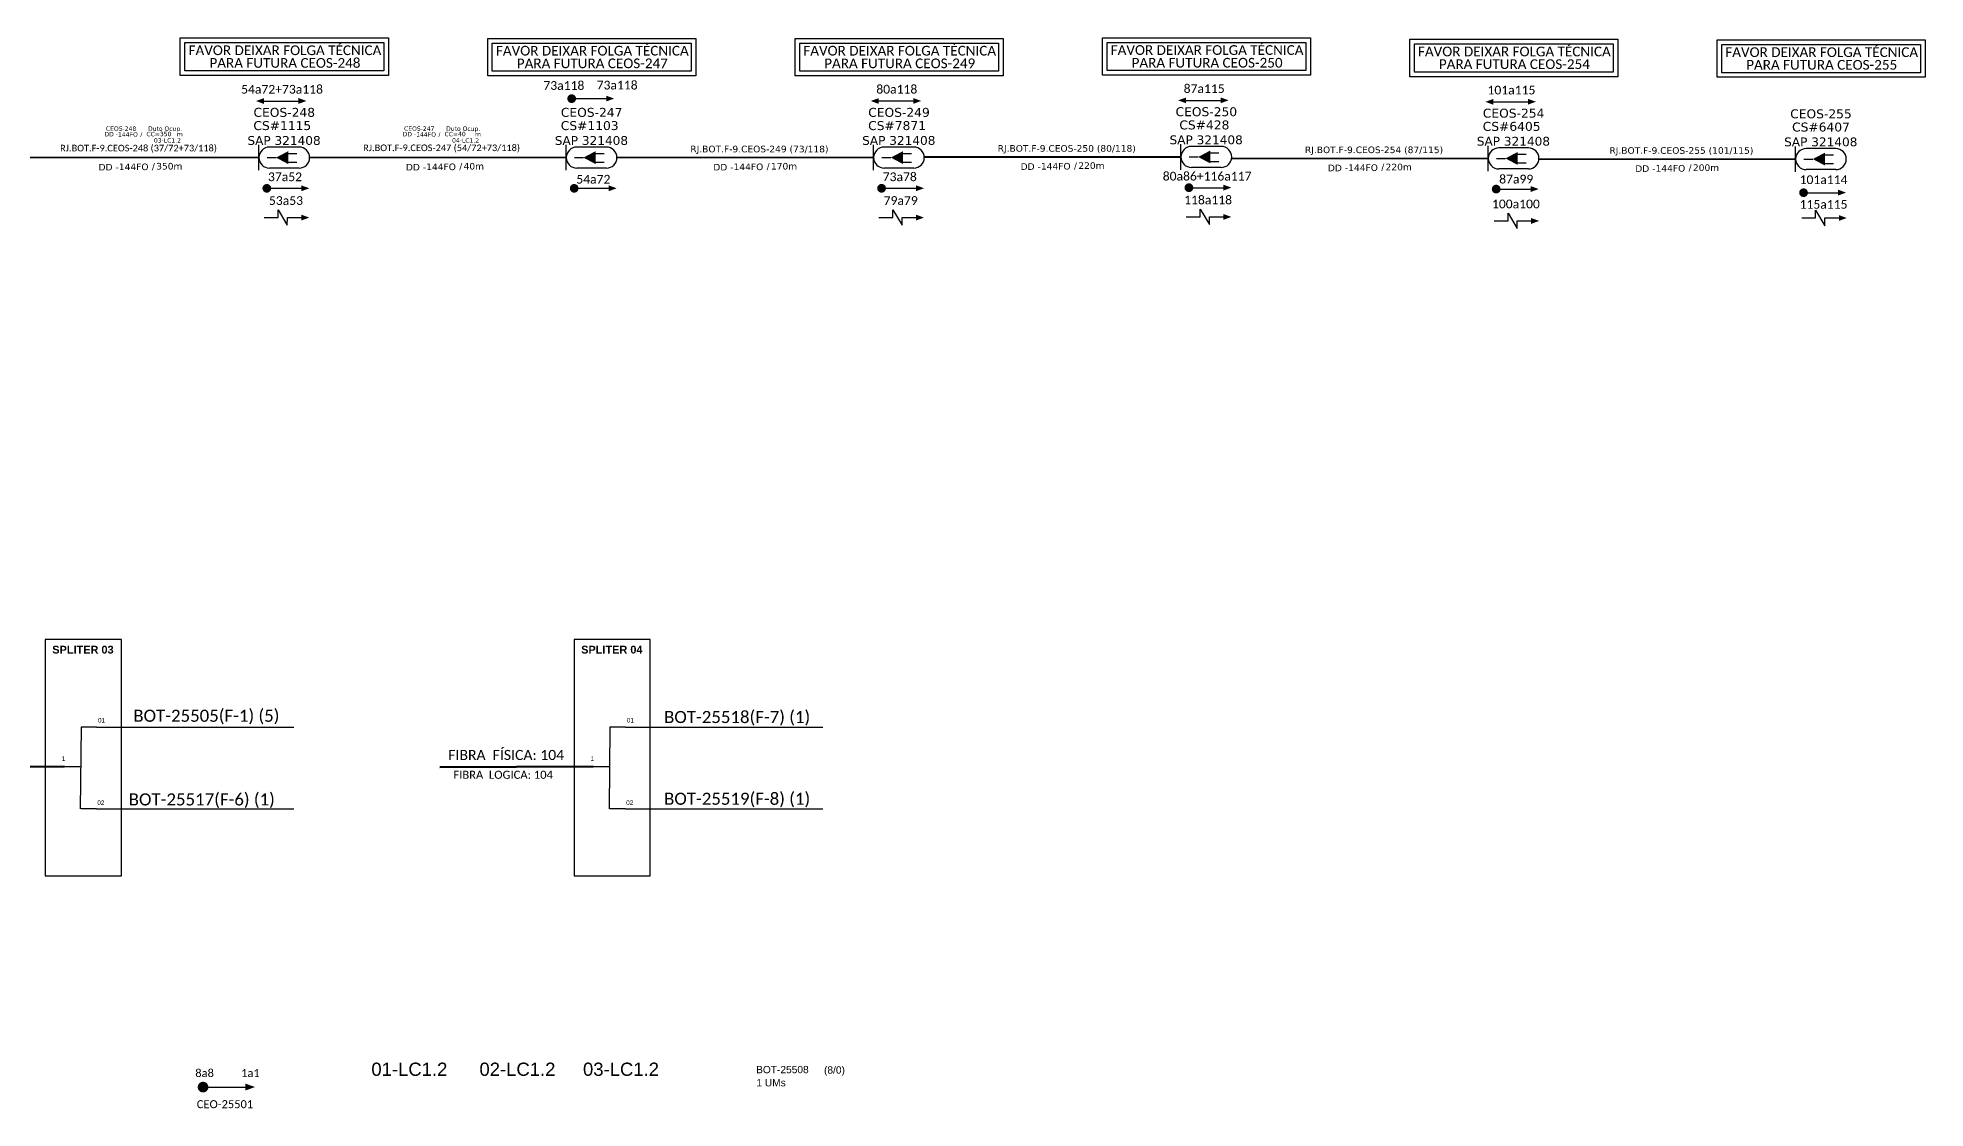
# Model space of a CAD drawing. Header units: millimetres. Extents: x 8324 to 9186, y -2611 to -1984.
# Drawn here: x 8758.2 to 9186.4, y -2239.4 to -1996.4 of the extents above; entities that cross this region are included whole.
import ezdxf
from ezdxf.enums import TextEntityAlignment as Align

# ---------------------------------------------------------------- set-up
doc = ezdxf.new("R2010")
doc.units = ezdxf.units.MM
doc.header["$MEASUREMENT"] = 0
for name, color, linetype, lineweight in [("20.0-LEGENDA DOS CDO'S", 1, 'Continuous', 0), ('20.2-CDO_POSTE', 1, 'Continuous', 5), ('40.1-ETIQUETAS', 1, 'Continuous', 20)]:
    doc.layers.add(name, color=color, linetype=linetype, lineweight=lineweight)
for name, color, linetype in [('20.4-CEOS', 1, 'Continuous'), ('label_cabos', 7, 'Continuous'), ('SETA', 7, 'Continuous')]:
    doc.layers.add(name, color=color, linetype=linetype)
doc.styles.add('ARIAL', font='arial.ttf')
doc.styles.add('siredit', font='verdana.ttf')

# ---------------------------------------------------------------- blocks, each defined once
blk = doc.blocks.new('CDOE-TEXTO PADRÃO')
at = {"layer": "20.0-LEGENDA DOS CDO'S", "color": 0, "style": 'ARIAL'}
for tag, p in [('CDO_N', (0.49, 7.39)), ('CORDOALHA', (0.5, 4.33)), ('SAP', (0.51, 1.67)), ('SPLITER_1', (0.59, -0.91)), ('SPLITER_2', (0.6, -3.55)), ('(XX-XX_F)S', (0.54, -8.29)), ('(XX-XX_L)S', (0.55, -10.83)), ('UMS', (0.55, -13.15))]:
    blk.add_attdef(tag, p, '', height=1.7, rotation=0.118, dxfattribs=at)
blk.add_attdef('FIBRAS_UTILIZADAS', text='', height=1.7, rotation=0.118, dxfattribs=at).set_placement((19.77, 7.43), align=Align.CENTER)
blk = doc.blocks.new('Inst CB DT OCUP CFOA-SM-DD-S-144')
at = {"layer": 'label_cabos', "color": 0, "style": 'siredit'}
for tag, flags, p in [('ID_ATIVIDADE', 3, (1.31, 2.67)), ('FATOR', 1, (11.56, 2.55))]:
    blk.add_attdef(tag, text='', height=1, rotation=359.69, dxfattribs=dict(at, flags=flags)).set_placement(p, align=Align.MIDDLE_CENTER)
for tag, p in [('TIPO_CABO', (1.11, 0)), ('DESTINO_CABO', (3.13, 1.26)), ('CABO', (4.69, -0.05)), ('/', (7.71, -0.05)), ('LANCE', (10.41, 0.02)), ('TIPO_CABO', (13.11, 1.24)), ('UND', (16.46, 0)), ('FID', (13.65, -1.41))]:
    blk.add_attdef(tag, text='', height=1, rotation=359.69, dxfattribs=at).set_placement(p, align=Align.MIDDLE_CENTER)
blk.add_attdef('QTDE', (11.93, -0.45), '', height=1, rotation=359.69, dxfattribs=at)

msp = doc.modelspace()

# ---------------------------------------------------------------- linework, layer by layer
at = {"color": 7, "linetype": 'Continuous'}
for p, q in [((8768.04, -2152.89), (8767.86, -2171.44)), ((8771.56, -2152.89), (8768.04, -2152.89)), ((8888.02, -2152.89), (8887.84, -2171.44)), ((8891.54, -2152.89), (8888.02, -2152.89)), ((8764.22, -2161.84), (8767.85, -2161.84)), ((8884.19, -2161.84), (8887.83, -2161.84)), ((8771.56, -2171.44), (8768.04, -2171.44)), ((8891.54, -2171.44), (8888.02, -2171.44))]:
    msp.add_line(p, q, dxfattribs=at)
at = {"color": 10, "linetype": 'Continuous'}
for p, q in [((8771.56, -2152.88), (8816.33, -2152.89)), ((8891.54, -2152.88), (8936.31, -2152.89)), ((8771.56, -2171.43), (8816.33, -2171.44)), ((8891.54, -2171.43), (8936.31, -2171.44))]:
    msp.add_line(p, q, dxfattribs=at)
at = {"color": 1, "linetype": 'Continuous', "lineweight": 60}
for p, q in [((8764.22, -2161.84), (8729.43, -2161.95)), ((8884.19, -2161.84), (8849.41, -2161.95))]:
    msp.add_line(p, q, dxfattribs=at)
at = {"color": 3, "ltscale": 9e-07}
for points in [[(8790.55, -1996.47), (8837.78, -1996.47), (8837.78, -2004.98), (8790.55, -2004.98)], [(8791.6, -1997.52), (8836.73, -1997.52), (8836.73, -2003.93), (8791.6, -2003.93)], [(8860.28, -1996.57), (8907.51, -1996.57), (8907.51, -2005.09), (8860.28, -2005.09)], [(8861.33, -1997.62), (8906.46, -1997.62), (8906.46, -2004.04), (8861.33, -2004.04)], [(8930.01, -1996.57), (8977.24, -1996.57), (8977.24, -2005.08), (8930.01, -2005.08)], [(8931.06, -1997.62), (8976.19, -1997.62), (8976.19, -2004.03), (8931.06, -2004.03)], [(8999.74, -1996.43), (9046.97, -1996.43), (9046.97, -2004.94), (8999.74, -2004.94)], [(9000.79, -1997.48), (9045.92, -1997.48), (9045.92, -2003.89), (9000.79, -2003.89)], [(9069.45, -1996.75), (9116.68, -1996.75), (9116.68, -2005.26), (9069.45, -2005.26)], [(9070.5, -1997.8), (9115.63, -1997.8), (9115.63, -2004.21), (9070.5, -2004.21)], [(9139.17, -1996.9), (9186.4, -1996.9), (9186.4, -2005.41), (9139.17, -2005.41)], [(9140.22, -1997.95), (9185.35, -1997.95), (9185.35, -2004.36), (9140.22, -2004.36)]]:
    msp.add_lwpolyline(points, close=True, dxfattribs=at)
at = {"color": 0, "const_width": 0.99}
for points in [[(8878.84, -2010.25, 1), (8879.83, -2010.25, 1)], [(8809.68, -2030.6, 1), (8810.67, -2030.6, 1)], [(8879.41, -2030.6, 1), (8880.4, -2030.6, 1)], [(8949.14, -2030.59, 1), (8950.13, -2030.59, 1)], [(9018.86, -2030.45, 1), (9019.85, -2030.45, 1)], [(9088.57, -2030.78, 1), (9089.56, -2030.78, 1)], [(9158.3, -2031.59, 1), (9159.29, -2031.59, 1)]]:
    msp.add_lwpolyline(points, format="xyb", close=True, dxfattribs=at)
at = {"color": 0}
for points in [[(8812.73, -2037.24), (8812.73, -2035.49), (8814.82, -2038.99), (8814.83, -2037.24)], [(8952.19, -2037.24), (8952.19, -2035.48), (8954.28, -2038.98), (8954.29, -2037.24)], [(9021.92, -2037.09), (9021.92, -2035.34), (9024.01, -2038.84), (9024.01, -2037.09)], [(9091.75, -2038), (9091.75, -2036.25), (9093.84, -2039.75), (9093.84, -2038)], [(9161.54, -2037.33), (9161.54, -2035.58), (9163.63, -2039.08), (9163.64, -2037.33)]]:
    msp.add_lwpolyline(points, dxfattribs=at)
at = {"color": 7}
for points in [[(8759.9, -2186.63), (8777.18, -2186.63), (8777.18, -2132.97), (8759.9, -2132.97)], [(8879.87, -2186.63), (8897.15, -2186.63), (8897.15, -2132.97), (8879.87, -2132.97)]]:
    msp.add_lwpolyline(points, close=True, dxfattribs=at)
at = {"const_width": 1.21}
msp.add_lwpolyline([(8795.1, -2234.56, 1), (8796.31, -2234.56, 1)], format="xyb", close=True, dxfattribs=at)
at = {"layer": '20.4-CEOS', "color": 8}
for p, q in [((8817.48, -2021.24), (8810.77, -2021.24)), ((8887.21, -2021.24), (8880.5, -2021.24)), ((8956.94, -2021.23), (8950.23, -2021.23)), ((9026.67, -2021.09), (9019.95, -2021.09)), ((9096.38, -2021.41), (9089.66, -2021.41)), ((9166.1, -2021.56), (9159.39, -2021.56)), ((8817.48, -2026.02), (8810.77, -2026.02)), ((8887.21, -2026.02), (8880.5, -2026.02)), ((8956.94, -2026.02), (8950.23, -2026.02)), ((9026.67, -2025.88), (9019.95, -2025.88)), ((9096.38, -2026.2), (9089.66, -2026.2)), ((9166.1, -2026.35), (9159.39, -2026.35))]:
    msp.add_line(p, q, dxfattribs=at)
for points in [[(8808.38, -2026.51), (8808.38, -2020.74)], [(8878.11, -2026.51), (8878.11, -2020.74)], [(8947.84, -2026.51), (8947.84, -2020.74)], [(9017.56, -2026.37), (9017.56, -2020.6)], [(9087.27, -2026.69), (9087.27, -2020.92)], [(9157, -2026.84), (9157, -2021.07)], [(8810.23, -2023.63), (8812.27, -2023.63)], [(8814.92, -2022.68), (8816.96, -2022.68)], [(8814.92, -2024.67), (8816.96, -2024.67)], [(8879.96, -2023.63), (8882, -2023.63)], [(8884.65, -2022.68), (8886.69, -2022.68)], [(8884.65, -2024.67), (8886.69, -2024.67)], [(8949.69, -2023.62), (8951.73, -2023.62)], [(8954.38, -2022.68), (8956.42, -2022.68)], [(8954.38, -2024.67), (8956.42, -2024.67)], [(9019.42, -2023.48), (9021.46, -2023.48)], [(9024.11, -2022.53), (9026.15, -2022.53)], [(9024.11, -2024.52), (9026.15, -2024.52)], [(9089.13, -2023.81), (9091.17, -2023.81)], [(9093.81, -2022.86), (9095.85, -2022.86)], [(9093.81, -2024.85), (9095.85, -2024.85)], [(9158.85, -2023.96), (9160.89, -2023.96)], [(9163.54, -2023.01), (9165.58, -2023.01)], [(9163.54, -2025), (9165.58, -2025)]]:
    msp.add_lwpolyline(points, dxfattribs=at)
for points in [[(8812.27, -2023.63, 0, 2.95, 0), (8815.04, -2023.63, 2.95, 2.95, 0)], [(8882, -2023.63, 0, 2.95, 0), (8884.77, -2023.63, 2.95, 2.95, 0)], [(8951.73, -2023.62, 0, 2.95, 0), (8954.5, -2023.62, 2.95, 2.95, 0)], [(9021.46, -2023.48, 0, 2.95, 0), (9024.23, -2023.48, 2.95, 2.95, 0)], [(9091.17, -2023.81, 0, 2.95, 0), (9093.94, -2023.81, 2.95, 2.95, 0)], [(9160.89, -2023.96, 0, 2.95, 0), (9163.66, -2023.96, 2.95, 2.95, 0)]]:
    msp.add_lwpolyline(points, format="xyseb", dxfattribs=at)
for centre, start, end in [((8810.77, -2023.63), 90, 270), ((8817.48, -2023.63), 270, 90), ((8880.5, -2023.63), 90, 270), ((8887.21, -2023.63), 270, 90), ((8950.23, -2023.62), 90, 270), ((8956.94, -2023.62), 270, 90), ((9019.95, -2023.48), 90, 270), ((9026.67, -2023.48), 270, 90), ((9089.66, -2023.81), 90, 270), ((9096.38, -2023.81), 270, 90), ((9159.39, -2023.96), 90, 270), ((9166.1, -2023.96), 270, 90)]:
    msp.add_arc(centre, 2.39, start, end, dxfattribs=at)
at = {"layer": '40.1-ETIQUETAS', "color": 5, "const_width": 0.4}
for points in [[(8750.15, -2023.63), (8808.38, -2023.63)], [(8819.88, -2023.63), (8878.11, -2023.63)]]:
    msp.add_lwpolyline(points, dxfattribs=at)
at = {"layer": '40.1-ETIQUETAS', "color": 1, "const_width": 0.4}
for points in [[(8889.61, -2023.62), (8947.84, -2023.62)], [(8959.33, -2023.48), (9017.56, -2023.48)], [(9029.04, -2023.81), (9087.27, -2023.81)], [(9098.77, -2023.96), (9157, -2023.96)]]:
    msp.add_lwpolyline(points, dxfattribs=at)
at = {"layer": 'SETA', "color": 0}
for points in [[(8809.53, -2010.79), (8818.04, -2010.79)], [(8879.33, -2010.25), (8887.84, -2010.25)], [(8948.99, -2010.78), (8957.5, -2010.78)], [(9018.72, -2010.64), (9027.23, -2010.64)], [(9088.42, -2010.97), (9096.93, -2010.97)], [(8810.17, -2030.6), (8818.69, -2030.6)], [(8879.9, -2030.6), (8888.42, -2030.6)], [(8949.63, -2030.59), (8958.15, -2030.59)], [(9019.36, -2030.45), (9027.87, -2030.45)], [(9089.07, -2030.78), (9097.58, -2030.78)], [(9158.79, -2031.59), (9167.3, -2031.59)], [(8809.57, -2037.24), (8812.73, -2037.24)], [(8814.83, -2037.24), (8817.99, -2037.24)], [(8949.03, -2037.24), (8952.19, -2037.24)], [(8954.29, -2037.24), (8957.45, -2037.24)], [(9018.76, -2037.09), (9021.92, -2037.09)], [(9024.01, -2037.09), (9027.17, -2037.09)], [(9088.59, -2038), (9091.75, -2038)], [(9093.84, -2038), (9097, -2038)], [(9158.38, -2037.33), (9161.54, -2037.33)], [(9163.64, -2037.33), (9166.8, -2037.33)]]:
    msp.add_lwpolyline(points, dxfattribs=at)
at = {"layer": 'SETA'}
msp.add_lwpolyline([(8795.7, -2234.56), (8806.1, -2234.56)], dxfattribs=at)
at = {"layer": 'SETA', "color": 0}
for points in [[(8809.53, -2010.13), (8807.72, -2010.79), (8809.53, -2011.45)], [(8817.36, -2010.11), (8819.17, -2010.77), (8817.36, -2011.43)], [(8887.16, -2009.57), (8888.97, -2010.23), (8887.16, -2010.89)], [(8948.99, -2010.12), (8947.18, -2010.78), (8948.99, -2011.44)], [(8956.82, -2010.11), (8958.63, -2010.77), (8956.82, -2011.43)], [(9018.72, -2009.98), (9016.9, -2010.64), (9018.72, -2011.3)], [(9026.54, -2009.97), (9028.36, -2010.63), (9026.54, -2011.29)], [(9088.42, -2010.31), (9086.61, -2010.97), (9088.42, -2011.63)], [(9096.25, -2010.29), (9098.07, -2010.95), (9096.25, -2011.61)], [(8818, -2029.93), (8819.82, -2030.59), (8818, -2031.25)], [(8887.73, -2029.93), (8889.55, -2030.59), (8887.73, -2031.25)], [(8957.46, -2029.92), (8959.28, -2030.58), (8957.46, -2031.24)], [(9027.19, -2029.78), (9029, -2030.44), (9027.19, -2031.1)], [(9096.9, -2030.1), (9098.71, -2030.76), (9096.9, -2031.42)], [(9166.62, -2030.91), (9168.44, -2031.57), (9166.62, -2032.23)], [(8817.99, -2036.58), (8819.8, -2037.24), (8817.99, -2037.9)], [(8957.45, -2036.58), (8959.26, -2037.24), (8957.45, -2037.9)], [(9027.17, -2036.43), (9028.99, -2037.09), (9027.17, -2037.75)], [(9097, -2037.34), (9098.82, -2038), (9097, -2038.66)], [(9166.8, -2036.67), (9168.61, -2037.33), (9166.8, -2037.99)]]:
    msp.add_solid(points, dxfattribs=at)
at = {"layer": 'SETA'}
msp.add_solid([(8805.27, -2233.74), (8807.49, -2234.54), (8805.27, -2235.35)], dxfattribs=at)

# ---------------------------------------------------------------- block references
at = {"color": 6, "lineweight": 0}
ref = msp.add_blockref('Inst CB DT OCUP CFOA-SM-DD-S-144', (8773.98, -2018.31), dxfattribs=at)
ref.add_attrib('DESTINO_CABO', 'CEOS-248', dxfattribs={"layer": 'label_cabos', "color": 0, "height": 1, "rotation": 359.69, "style": 'siredit'}).set_placement((8777.11, -2017.05), align=Align.MIDDLE_CENTER)
ref.add_attrib('TIPO_CABO', 'Duto Ocup.', dxfattribs={"layer": 'label_cabos', "color": 0, "height": 1, "rotation": 359.69, "style": 'siredit'}).set_placement((8787.09, -2017.06), align=Align.MIDDLE_CENTER)
ref.add_attrib('/', '/', dxfattribs={"layer": 'label_cabos', "color": 0, "height": 1, "rotation": 359.69, "style": 'siredit'}).set_placement((8781.7, -2018.36), align=Align.MIDDLE_CENTER)
ref.add_attrib('FID', '03-LC1.2', dxfattribs={"layer": 'label_cabos', "color": 0, "height": 1, "rotation": 359.69, "style": 'siredit'}).set_placement((8787.63, -2019.72), align=Align.MIDDLE_CENTER)
ref.add_attrib('LANCE', 'CC=', dxfattribs={"layer": 'label_cabos', "color": 0, "height": 1, "rotation": 359.69, "style": 'siredit'}).set_placement((8784.39, -2018.29), align=Align.MIDDLE_CENTER)
ref.add_attrib('UND', 'm', dxfattribs={"layer": 'label_cabos', "color": 0, "height": 1, "rotation": 359.69, "style": 'siredit'}).set_placement((8790.45, -2018.31), align=Align.MIDDLE_CENTER)
ref.add_attrib('CABO', '144FO', dxfattribs={"layer": 'label_cabos', "color": 0, "height": 1, "rotation": 359.69, "style": 'siredit'}).set_placement((8778.67, -2018.36), align=Align.MIDDLE_CENTER)
ref.add_attrib('TIPO_CABO', 'DD - ', dxfattribs={"layer": 'label_cabos', "color": 0, "height": 1, "rotation": 359.69, "style": 'siredit'}).set_placement((8775.1, -2018.31), align=Align.MIDDLE_CENTER)
ref.add_attrib('QTDE', '350', (8785.91, -2018.76), dxfattribs={"layer": 'label_cabos', "color": 0, "height": 1, "rotation": 359.69, "style": 'siredit'})
ref = msp.add_blockref('Inst CB DT OCUP CFOA-SM-DD-S-144', (8841.62, -2018.31), dxfattribs=at)
ref.add_attrib('DESTINO_CABO', 'CEOS-247', dxfattribs={"layer": 'label_cabos', "color": 0, "height": 1, "rotation": 359.69, "style": 'siredit'}).set_placement((8844.75, -2017.05), align=Align.MIDDLE_CENTER)
ref.add_attrib('TIPO_CABO', 'Duto Ocup.', dxfattribs={"layer": 'label_cabos', "color": 0, "height": 1, "rotation": 359.69, "style": 'siredit'}).set_placement((8854.73, -2017.06), align=Align.MIDDLE_CENTER)
ref.add_attrib('/', '/', dxfattribs={"layer": 'label_cabos', "color": 0, "height": 1, "rotation": 359.69, "style": 'siredit'}).set_placement((8849.33, -2018.36), align=Align.MIDDLE_CENTER)
ref.add_attrib('FID', '04-LC1.2', dxfattribs={"layer": 'label_cabos', "color": 0, "height": 1, "rotation": 359.69, "style": 'siredit'}).set_placement((8855.27, -2019.72), align=Align.MIDDLE_CENTER)
ref.add_attrib('LANCE', 'CC=', dxfattribs={"layer": 'label_cabos', "color": 0, "height": 1, "rotation": 359.69, "style": 'siredit'}).set_placement((8852.03, -2018.29), align=Align.MIDDLE_CENTER)
ref.add_attrib('UND', 'm', dxfattribs={"layer": 'label_cabos', "color": 0, "height": 1, "rotation": 359.69, "style": 'siredit'}).set_placement((8858.08, -2018.31), align=Align.MIDDLE_CENTER)
ref.add_attrib('CABO', '144FO', dxfattribs={"layer": 'label_cabos', "color": 0, "height": 1, "rotation": 359.69, "style": 'siredit'}).set_placement((8846.3, -2018.36), align=Align.MIDDLE_CENTER)
ref.add_attrib('TIPO_CABO', 'DD - ', dxfattribs={"layer": 'label_cabos', "color": 0, "height": 1, "rotation": 359.69, "style": 'siredit'}).set_placement((8842.73, -2018.31), align=Align.MIDDLE_CENTER)
ref.add_attrib('QTDE', '40', (8853.55, -2018.76), dxfattribs={"layer": 'label_cabos', "color": 0, "height": 1, "rotation": 359.69, "style": 'siredit'})
at = {"layer": '20.2-CDO_POSTE'}
ref = msp.add_blockref('CDOE-TEXTO PADRÃO', (8928.26, -2242.49), dxfattribs=dict(at, xscale=0.972000002861023, yscale=0.972000002861023, zscale=0.972000002861023))
ref.add_attrib('CDO_N', 'BOT-25508', (8921.17, -2231.42), dxfattribs={"layer": "20.0-LEGENDA DOS CDO'S", "color": 0, "height": 1.652, "rotation": 0.118, "style": 'ARIAL'})
ref.add_attrib('CORDOALHA', '1 UMs', (8921.23, -2234.4), dxfattribs={"layer": "20.0-LEGENDA DOS CDO'S", "color": 0, "height": 1.652, "rotation": 0.118, "style": 'ARIAL'})
ref.add_attrib('FIBRAS_UTILIZADAS', '       (8/0)', dxfattribs={"layer": "20.0-LEGENDA DOS CDO'S", "color": 0, "height": 1.6523, "rotation": 0.118, "style": 'ARIAL'}).set_placement((8936.71, -2231.5), align=Align.CENTER)

# ---------------------------------------------------------------- texts
at = {"color": 3, "style": 'ARIAL'}
for s, p in [('01-LC1.2', (8833.89, -2232)), ('02-LC1.2', (8858.41, -2232)), ('03-LC1.2', (8881.9, -2232))]:
    msp.add_text(s, height=3, dxfattribs=at).set_placement(p)
at = {"color": 7, "char_height": 2.2, "width": 46.8706, "attachment_point": 5}
for s, insert in [('{\\fCalibri|b0|i0|c0|p34;FAVOR DEIXAR FOLGA TÉCNICA}', (8814.29, -1999.28)), ('{\\fCalibri|b0|i0|c0|p34;FAVOR DEIXAR FOLGA TÉCNICA}', (8884.02, -1999.38)), ('{\\fCalibri|b0|i0|c0|p34;FAVOR DEIXAR FOLGA TÉCNICA}', (8953.75, -1999.38)), ('{\\fCalibri|b0|i0|c0|p34;FAVOR DEIXAR FOLGA TÉCNICA}', (9023.48, -1999.23)), ('{\\fCalibri|b0|i0|c0|p34;FAVOR DEIXAR FOLGA TÉCNICA}', (9093.19, -1999.56)), ('{\\fCalibri|b0|i0|c0|p34;FAVOR DEIXAR FOLGA TÉCNICA}', (9162.91, -1999.71)), ('{\\fCalibri|b0|i0|c0|p34;PARA FUTURA CEOS-248}', (8814.29, -2002.15)), ('{\\fCalibri|b0|i0|c0|p34;PARA FUTURA CEOS-247}', (8884.02, -2002.25)), ('{\\fCalibri|b0|i0|c0|p34;PARA FUTURA CEOS-249}', (8953.75, -2002.25)), ('{\\fCalibri|b0|i0|c0|p34;PARA FUTURA CEOS-250}', (9023.48, -2002.11)), ('{\\fCalibri|b0|i0|c0|p34;PARA FUTURA CEOS-254}', (9093.19, -2002.43)), ('{\\fCalibri|b0|i0|c0|p34;PARA FUTURA CEOS-255}', (9162.91, -2002.58))]:
    msp.add_mtext(s, dxfattribs=dict(at, insert=insert))
at = {"color": 0, "char_height": 1.98, "width": 25.1052, "attachment_point": 5}
for s, insert in [('{\\fCalibri|b0|i0|c0|p34;\\C7;54a72\\C1;+73a118}', (8813.63, -2008.13)), ('{\\fCalibri|b0|i0|c0|p34;\\C7;73a118}', (8877.56, -2007.27)), ('{\\fCalibri|b0|i0|c0|p34;\\C7;73a118}', (8889.65, -2007.19)), ('{\\fCalibri|b0|i0|c0|p34;\\C7;80a118}', (8953.09, -2008.12)), ('{\\fCalibri|b0|i0|c0|p34;\\C7;87a115}', (9022.82, -2007.98)), ('{\\fCalibri|b0|i0|c0|p34;\\C7;101a115}', (9092.53, -2008.31)), ('{\\fCalibri|b0|i0|c0|p34;\\C7;37a52}', (8814.3, -2028)), ('{\\fCalibri|b0|i0|c0|p34;\\C7;54a72}', (8884.25, -2028.55)), ('{\\fCalibri|b0|i0|c0|p34;\\C7;73a78}', (8953.76, -2027.99)), ('{\\fCalibri|b0|i0|c0|p34;\\C7;80a86+116a117}', (9023.49, -2027.85)), ('{\\fCalibri|b0|i0|c0|p34;\\C7;87a99}', (9093.61, -2028.52)), ('{\\fCalibri|b0|i0|c0|p34;\\C7;101a114}', (9163.33, -2028.65)), ('{\\fCalibri|b0|i0|c0|p34;\\C7;53a53}', (8814.52, -2033.39)), ('{\\fCalibri|b0|i0|c0|p34;\\C7;79a79}', (8953.98, -2033.39)), ('{\\fCalibri|b0|i0|c0|p34;\\C7;118a118}', (9023.71, -2033.25)), ('{\\fCalibri|b0|i0|c0|p34;\\C7;100a100}', (9093.54, -2034.16)), ('{\\fCalibri|b0|i0|c0|p34;\\C7;115a115}', (9163.33, -2034.25))]:
    msp.add_mtext(s, dxfattribs=dict(at, insert=insert))
at = {"attachment_point": 5}
for s, insert, char_height, width in [('{\\fArial|b1|i0|c0|p34;\\C10;SPLITER 03}', (8768.46, -2135.3), 1.7753, 17.28), ('{\\fArial|b1|i0|c0|p34;\\C10;SPLITER 04}', (8888.44, -2135.3), 1.7753, 17.28), ('\\pt9;{\\fCalibri|b0|i0|c0|p34;\\C7;BOT-25505(F-1) (5)}', (8796.46, -2150.58), 2.7432, 40.9104), ('\\pt9;{\\fCalibri|b0|i0|c0|p34;\\C7;BOT-25518(F-7) (1)}', (8916.87, -2150.87), 2.7432, 40.9104), ('{\\fArial|b0|i0|c0|p34;\\H0.5787x;\\C7;01}', (8772.67, -2151.32), 1.7753, 3.456), ('{\\fArial|b0|i0|c0|p34;\\H0.5787x;\\C7;01}', (8892.65, -2151.32), 1.7753, 3.456), ('{\\fCalibri|b0|i0|c0|p34;\\C7;FIBRA  FÍSICA: 104}', (8864.48, -2159.2), 2.2859, 34.56), ('\\C7;\\fArial|b0|i0|;\\H1.0273588255048;1', (8764.05, -2160.02), 1.7753, 1.7584), ('\\C7;\\fArial|b0|i0|;\\H1.0273588255048;1', (8884.03, -2160.02), 1.7753, 1.7584), ('{\\fCalibri|b0|i0|c0|p34;\\C7;FIBRA  LOGICA: 104}', (8863.79, -2163.69), 1.8289, 34.56), ('{\\fArial|b0|i0|c0|p34;\\H0.5787x;\\C7;02}', (8772.52, -2170.02), 1.7753, 3.7582), ('\\pt9;{\\fCalibri|b0|i0|c0|p34;\\C7;BOT-25517(F-6) (1)}', (8795.42, -2169.57), 2.7432, 40.9104), ('{\\fArial|b0|i0|c0|p34;\\H0.5787x;\\C7;02}', (8892.5, -2170.02), 1.7753, 3.7582), ('\\pt9;{\\fCalibri|b0|i0|c0|p34;\\C7;BOT-25519(F-8) (1)}', (8916.87, -2169.42), 2.7432, 40.9104), ('{\\fCalibri|b0|i0|c0|p34;\\C7;8a8}', (8796.06, -2231.38), 1.815, 30.6841), ('{\\fCalibri|b0|i0|c0|p34;\\C7;1a1}', (8806.45, -2231.38), 1.815, 30.6841), ('{\\fCalibri|b0|i0|c0|p34;\\C7;CEO-25501}', (8800.68, -2238.44), 1.815, 30.6841)]:
    msp.add_mtext(s, dxfattribs=dict(at, insert=insert, char_height=char_height, width=width))
at = {"layer": '20.4-CEOS', "color": 7, "style": 'siredit'}
for s, height, p in [('CEOS-248', 2.028, (8814.13, -2013.36)), ('CEOS-247', 2.028, (8883.86, -2013.36)), ('CEOS-249', 2.028, (8953.59, -2013.36)), ('CEOS-250', 2.028, (9023.31, -2013.21)), ('CEOS-254', 2.028, (9093.02, -2013.54)), ('CS#1115 ', 2.028, (8814.13, -2016.36)), ('CS#1103 ', 2.028, (8883.86, -2016.36)), ('CS#7871 ', 2.028, (8953.59, -2016.36)), ('CS#428 ', 2.028, (9023.31, -2016.21)), ('CS#6405 ', 2.028, (9093.02, -2016.54)), ('CEOS-255', 2.028, (9162.75, -2013.69)), ('CS#6407', 2.028, (9162.75, -2016.69)), ('SAP 321408', 2, (8814.08, -2019.74)), ('SAP 321408', 2, (8883.81, -2019.74)), ('SAP 321408', 2, (8953.54, -2019.73)), ('SAP 321408', 2, (9023.27, -2019.59)), ('SAP 321408', 2, (9092.97, -2019.91)), ('SAP 321408', 2, (9162.7, -2020.06))]:
    msp.add_text(s, height=height, dxfattribs=at).set_placement(p, align=Align.MIDDLE_CENTER)
at = {"layer": '40.1-ETIQUETAS', "color": 7, "style": 'siredit'}
for s, p in [('RJ.BOT.F-9.CEOS-249 (73/118) ', (8922.25, -2021.68)), ('RJ.BOT.F-9.CEOS-250 (80/118) ', (8991.97, -2021.54)), ('RJ.BOT.F-9.CEOS-254 (87/115) ', (9061.68, -2021.86)), ('RJ.BOT.F-9.CEOS-255 (101/115) ', (9131.41, -2022.01))]:
    msp.add_text(s, height=1.5, dxfattribs=at).set_placement(p, align=Align.MIDDLE_CENTER)
at = {"layer": '40.1-ETIQUETAS', "color": 0, "style": 'siredit'}
for p in [(8777.22, -2025.8), (8846.95, -2025.8), (8916.68, -2025.8), (8986.4, -2025.66), (9056.11, -2025.98), (9125.84, -2026.13)]:
    msp.add_text('DD - ', height=1.5, dxfattribs=at).set_placement(p, align=Align.MIDDLE_RIGHT)
at = {"layer": '40.1-ETIQUETAS', "color": 7, "style": 'siredit'}
for s, p in [('144FO', (8783.34, -2025.72)), ('/', (8784.79, -2025.58)), ('144FO', (8853.07, -2025.72)), ('/', (8854.52, -2025.58)), ('144FO', (8922.8, -2025.72)), ('/', (8924.25, -2025.58)), ('144FO', (8992.52, -2025.58)), ('/', (8993.97, -2025.44)), ('144FO', (9062.23, -2025.9)), ('/', (9063.68, -2025.76)), ('144FO', (9131.96, -2026.05)), ('/', (9133.4, -2025.91))]:
    msp.add_text(s, height=1.5, dxfattribs=at).set_placement(p, align=Align.MIDDLE_RIGHT)
for s, p in [('350m', (8785.08, -2025.58)), ('40m', (8854.81, -2025.58)), ('170m', (8924.54, -2025.58)), ('220m', (8994.27, -2025.44)), ('220m', (9063.98, -2025.76)), ('200m', (9133.7, -2025.91))]:
    msp.add_text(s, height=1.5, dxfattribs=at).set_placement(p, align=Align.MIDDLE_LEFT)
at = {"layer": '40.1-ETIQUETAS', "color": 7, "char_height": 1.5, "width": 60.0234, "attachment_point": 5, "style": 'siredit'}
for s, insert in [('{\\fCalibri|b0|i0|c0|p34;RJ.BOT.F-9.CEOS-248 (37/72\\C1;+73/118)\\C7;  }', (8781.07, -2021.63)), ('{\\fCalibri|b0|i0|c0|p34;RJ.BOT.F-9.CEOS-247 (54/72\\C1;+73/118)\\C7;  }', (8849.82, -2021.57))]:
    msp.add_mtext(s, dxfattribs=dict(at, insert=insert))

doc.saveas('drawing.dxf')
